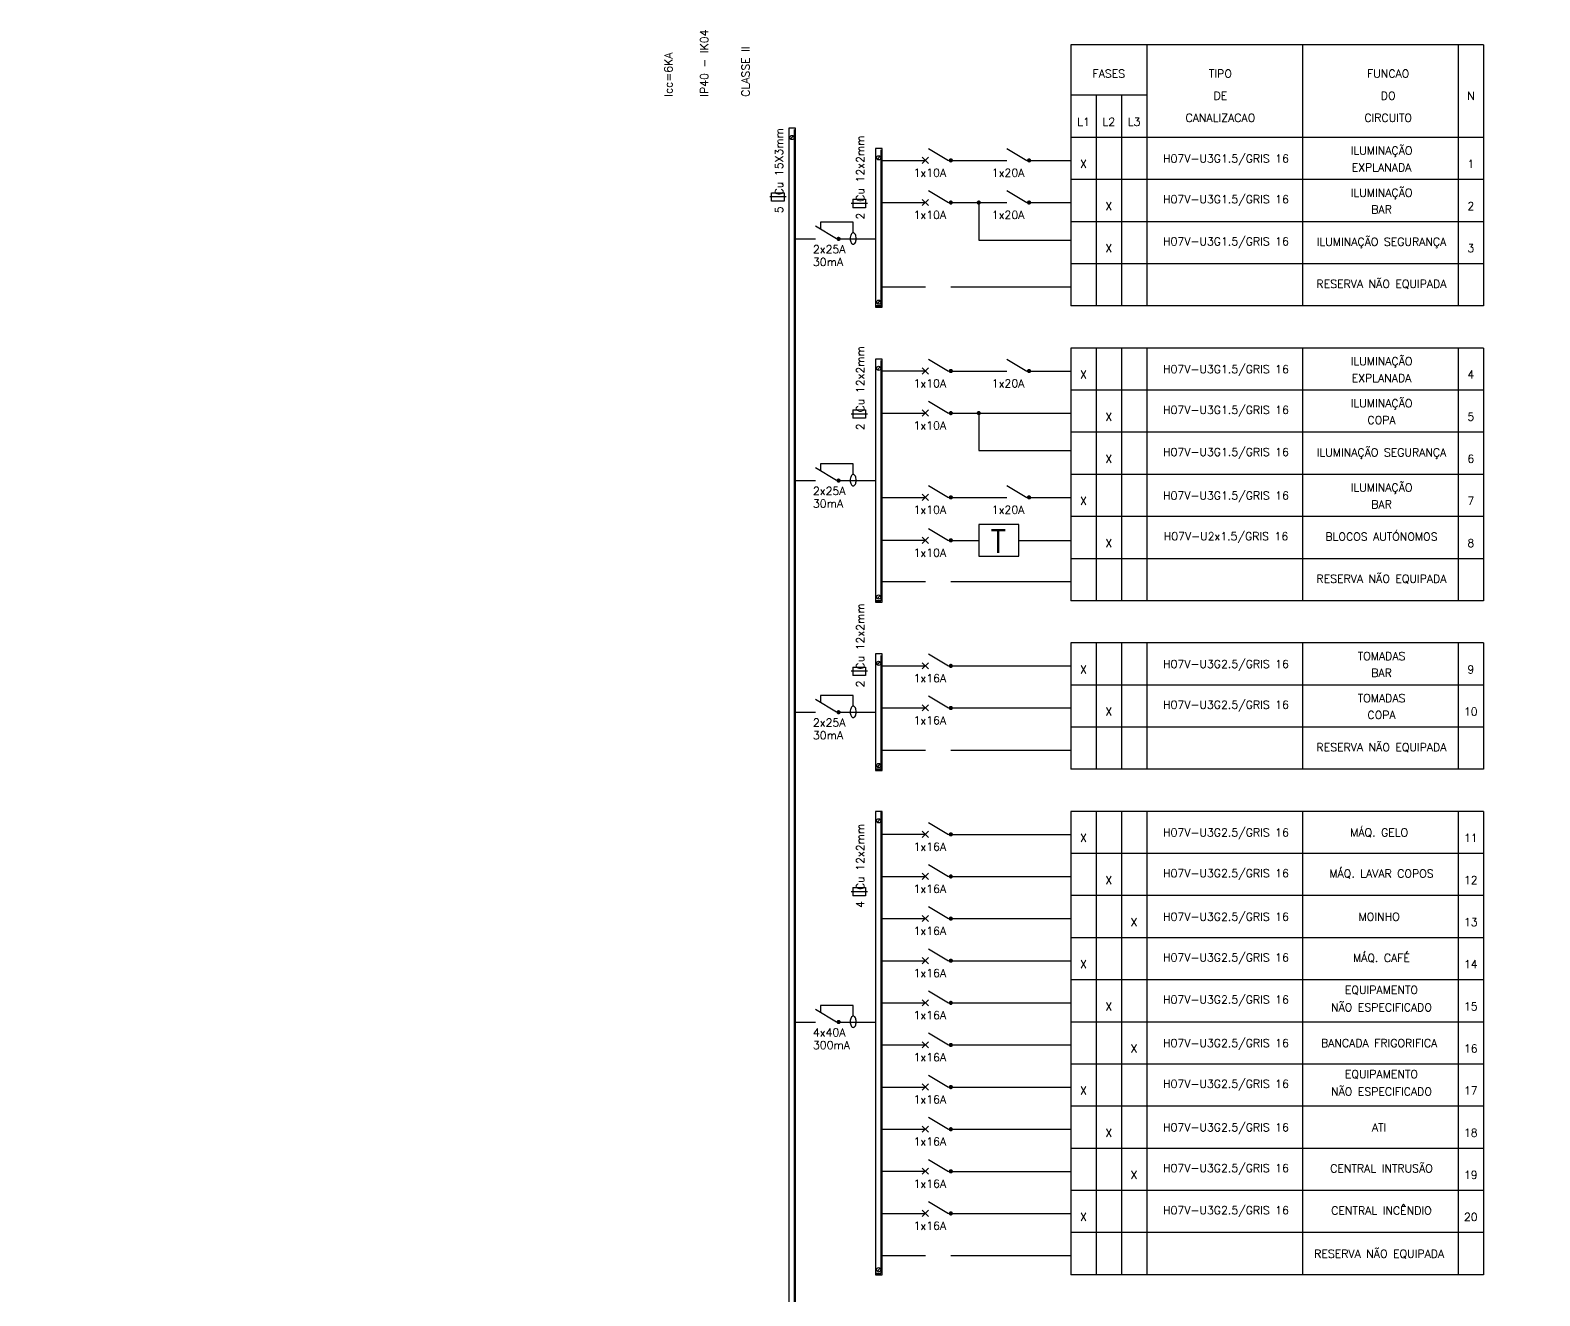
# Model space of a CAD drawing. Header units: millimetres. Extents: x 145 to 60311, y -8355 to 8851.
# Drawn here: x 436.96 to 472.8, y 380.17 to 410.22 of the extents above; entities that cross this region are included whole.
import ezdxf
from ezdxf.enums import TextEntityAlignment as Align

# ---------------------------------------------------------------- set-up
doc = ezdxf.new("R2010")
doc.units = ezdxf.units.MM
doc.layers.add('quadros', color=1, linetype='Continuous')
doc.styles.add('ROMANS', font='romans', dxfattribs={"height": 1.2})

msp = doc.modelspace()

# ---------------------------------------------------------------- linework, layer by layer
at = {"layer": 'quadros'}
for p, q in [((471.468, 409.87), (461.668, 409.87)), ((463.468, 408.67), (461.668, 408.67)), ((455.129, 407.891), (454.968, 407.891)), ((454.968, 407.891), (454.968, 355.67)), ((455.004, 407.626), (455.08, 407.707)), ((455.097, 407.856), (455.097, 355.67)), ((455.129, 355.67), (455.129, 407.891)), ((471.468, 407.67), (461.668, 407.67)), ((457.188, 407.409), (457.027, 407.409)), ((457.027, 407.409), (457.027, 403.64)), ((457.157, 407.374), (457.157, 403.64)), ((457.188, 403.64), (457.188, 407.409)), ((458.763, 407.117), (458.288, 407.402)), ((460.621, 407.117), (460.146, 407.402)), ((457.064, 407.144), (457.14, 407.225)), ((457.188, 407.126), (458.213, 407.126)), ((458.14, 407.2), (458.286, 407.054)), ((458.14, 407.054), (458.286, 407.2)), ((458.817, 407.125), (460.146, 407.125)), ((460.675, 407.125), (461.668, 407.125)), ((471.468, 406.67), (461.668, 406.67)), ((454.521, 406.265), (454.905, 406.265)), ((454.559, 406.354), (454.859, 406.354)), ((454.559, 406.154), (454.559, 406.354)), ((454.859, 406.354), (454.859, 406.154)), ((456.49, 406.202), (456.79, 406.202)), ((456.49, 406.202), (456.49, 406.002)), ((456.79, 406.202), (456.79, 406.002)), ((458.14, 406.2), (458.286, 406.054)), ((458.14, 406.054), (458.286, 406.2)), ((458.763, 406.117), (458.288, 406.402)), ((460.621, 406.117), (460.146, 406.402)), ((454.859, 406.154), (454.559, 406.154)), ((456.452, 406.112), (456.836, 406.112)), ((456.79, 406.002), (456.49, 406.002)), ((457.188, 406.126), (458.213, 406.126)), ((458.817, 406.125), (460.146, 406.125)), ((459.481, 406.125), (459.481, 405.235)), ((460.675, 406.125), (461.668, 406.125)), ((456.102, 405.262), (455.602, 405.562)), ((455.723, 405.657), (455.723, 405.489)), ((456.499, 405.657), (455.723, 405.657)), ((456.499, 405.404), (456.499, 405.657)), ((471.468, 405.67), (461.668, 405.67)), ((471.468, 405.67), (461.668, 405.67)), ((471.468, 405.67), (461.668, 405.67)), ((471.468, 405.67), (461.668, 405.67)), ((471.468, 405.67), (461.668, 405.67)), ((471.468, 405.67), (461.668, 405.67)), ((471.468, 405.67), (461.668, 405.67)), ((471.468, 405.67), (461.668, 405.67)), ((471.468, 405.67), (461.668, 405.67)), ((471.468, 405.67), (461.668, 405.67)), ((471.468, 405.67), (461.668, 405.67)), ((455.129, 405.262), (455.602, 405.262)), ((455.129, 405.262), (455.552, 405.262)), ((456.187, 405.262), (457.027, 405.262)), ((459.481, 405.235), (461.668, 405.235)), ((471.468, 404.67), (461.668, 404.67)), ((457.188, 404.126), (458.213, 404.126)), ((458.817, 404.125), (460.675, 404.125)), ((460.675, 404.125), (461.668, 404.125)), ((457.157, 403.673), (457.032, 403.673)), ((457.064, 403.716), (457.14, 403.798)), ((471.468, 403.67), (461.668, 403.67)), ((471.468, 403.67), (461.668, 403.67)), ((471.468, 403.67), (461.668, 403.67)), ((471.468, 403.67), (461.668, 403.67)), ((471.468, 403.67), (461.668, 403.67)), ((471.468, 403.67), (461.668, 403.67)), ((471.468, 403.67), (461.668, 403.67)), ((471.468, 403.67), (461.668, 403.67)), ((471.468, 403.67), (461.668, 403.67)), ((471.468, 403.67), (461.668, 403.67)), ((471.468, 403.67), (461.668, 403.67)), ((457.027, 403.64), (457.188, 403.64)), ((457.157, 403.64), (457.032, 403.64)), ((471.468, 402.67), (461.668, 402.67)), ((457.188, 402.409), (457.027, 402.409)), ((457.027, 402.409), (457.027, 396.64)), ((457.064, 402.144), (457.14, 402.225)), ((457.157, 402.374), (457.157, 396.673)), ((457.188, 396.64), (457.188, 402.409)), ((458.763, 402.117), (458.288, 402.402)), ((460.621, 402.117), (460.146, 402.402)), ((457.188, 402.126), (458.213, 402.126)), ((458.14, 402.2), (458.286, 402.054)), ((458.14, 402.054), (458.286, 402.2)), ((458.817, 402.125), (460.146, 402.125)), ((460.675, 402.125), (461.668, 402.125)), ((471.468, 401.67), (461.668, 401.67)), ((456.49, 401.202), (456.79, 401.202)), ((456.49, 401.202), (456.49, 401.002)), ((456.79, 401.202), (456.79, 401.002)), ((458.14, 401.2), (458.286, 401.054)), ((458.14, 401.054), (458.286, 401.2)), ((458.763, 401.117), (458.288, 401.402)), ((456.452, 401.112), (456.836, 401.112)), ((456.79, 401.002), (456.49, 401.002)), ((457.188, 401.126), (458.213, 401.126)), ((458.817, 401.125), (460.675, 401.125)), ((459.481, 401.125), (459.481, 400.235)), ((460.675, 401.125), (461.668, 401.125)), ((471.468, 400.67), (461.668, 400.67)), ((471.468, 400.67), (461.668, 400.67)), ((471.468, 400.67), (461.668, 400.67)), ((471.468, 400.67), (461.668, 400.67)), ((471.468, 400.67), (461.668, 400.67)), ((471.468, 400.67), (461.668, 400.67)), ((471.468, 400.67), (461.668, 400.67)), ((471.468, 400.67), (461.668, 400.67)), ((471.468, 400.67), (461.668, 400.67)), ((471.468, 400.67), (461.668, 400.67)), ((471.468, 400.67), (461.668, 400.67)), ((459.481, 400.235), (461.668, 400.235)), ((456.102, 399.524), (455.602, 399.824)), ((455.723, 399.92), (455.723, 399.752)), ((456.499, 399.92), (455.723, 399.92)), ((456.499, 399.667), (456.499, 399.92)), ((455.129, 399.524), (455.602, 399.524)), ((455.129, 399.524), (455.552, 399.524)), ((456.187, 399.524), (457.027, 399.524)), ((458.763, 399.117), (458.288, 399.402)), ((460.621, 399.117), (460.146, 399.402)), ((471.468, 399.67), (461.668, 399.67)), ((457.188, 399.126), (458.213, 399.126)), ((458.14, 399.2), (458.286, 399.054)), ((458.14, 399.054), (458.286, 399.2)), ((458.817, 399.125), (460.146, 399.125)), ((460.675, 399.125), (461.668, 399.125)), ((471.468, 398.67), (461.668, 398.67)), ((471.468, 398.67), (461.668, 398.67)), ((471.468, 398.67), (461.668, 398.67)), ((458.763, 398.097), (458.288, 398.382)), ((457.188, 398.106), (458.213, 398.106)), ((458.14, 398.179), (458.286, 398.034)), ((458.14, 398.034), (458.286, 398.179)), ((458.817, 398.105), (459.481, 398.105)), ((471.468, 397.67), (461.668, 397.67)), ((457.188, 397.126), (458.213, 397.126)), ((458.817, 397.125), (460.675, 397.125)), ((460.675, 397.125), (461.668, 397.125)), ((457.027, 396.64), (457.188, 396.64)), ((457.157, 396.673), (457.032, 396.673)), ((457.157, 396.64), (457.032, 396.64)), ((457.064, 396.716), (457.14, 396.798)), ((471.468, 396.67), (461.668, 396.67)), ((471.468, 396.67), (461.668, 396.67)), ((471.468, 396.67), (461.668, 396.67)), ((471.468, 396.67), (461.668, 396.67)), ((471.468, 396.67), (461.668, 396.67)), ((471.468, 396.67), (461.668, 396.67)), ((471.468, 396.67), (461.668, 396.67)), ((471.468, 396.67), (461.668, 396.67)), ((471.468, 396.67), (461.668, 396.67)), ((471.468, 396.67), (461.668, 396.67)), ((471.468, 396.67), (461.668, 396.67)), ((457.188, 395.409), (457.027, 395.409)), ((457.027, 395.409), (457.027, 392.64)), ((457.188, 392.64), (457.188, 395.409)), ((458.763, 395.117), (458.288, 395.402)), ((471.468, 395.67), (461.668, 395.67)), ((456.49, 395.096), (456.79, 395.096)), ((456.49, 395.096), (456.49, 394.896)), ((456.79, 395.096), (456.79, 394.896)), ((457.064, 395.144), (457.14, 395.225)), ((457.157, 395.374), (457.157, 392.64)), ((457.188, 395.126), (458.213, 395.126)), ((458.14, 395.2), (458.286, 395.054)), ((458.14, 395.054), (458.286, 395.2)), ((458.817, 395.125), (460.146, 395.125)), ((460.675, 395.125), (461.668, 395.125)), ((456.452, 395.007), (456.836, 395.007)), ((456.79, 394.896), (456.49, 394.896)), ((455.723, 394.42), (455.723, 394.252)), ((456.499, 394.42), (455.723, 394.42)), ((456.499, 394.167), (456.499, 394.42)), ((458.763, 394.117), (458.288, 394.402)), ((471.468, 394.67), (461.668, 394.67)), ((455.129, 394.024), (455.602, 394.024)), ((455.129, 394.024), (455.552, 394.024)), ((456.102, 394.024), (455.602, 394.324)), ((456.187, 394.024), (457.027, 394.024)), ((457.188, 394.126), (458.213, 394.126)), ((458.14, 394.2), (458.286, 394.054)), ((458.14, 394.054), (458.286, 394.2)), ((458.817, 394.125), (460.146, 394.125)), ((460.675, 394.125), (461.668, 394.125)), ((471.468, 393.67), (461.668, 393.67)), ((471.468, 393.67), (461.668, 393.67)), ((471.468, 393.67), (461.668, 393.67)), ((471.468, 393.67), (461.668, 393.67)), ((471.468, 393.67), (461.668, 393.67)), ((471.468, 393.67), (461.668, 393.67)), ((471.468, 393.67), (461.668, 393.67)), ((471.468, 393.67), (461.668, 393.67)), ((471.468, 393.67), (461.668, 393.67)), ((471.468, 393.67), (461.668, 393.67)), ((471.468, 393.67), (461.668, 393.67)), ((457.188, 393.126), (458.213, 393.126)), ((458.817, 393.125), (460.675, 393.125)), ((460.675, 393.125), (461.668, 393.125)), ((457.027, 392.64), (457.188, 392.64)), ((457.157, 392.673), (457.032, 392.673)), ((457.157, 392.64), (457.032, 392.64)), ((457.064, 392.716), (457.14, 392.798)), ((471.468, 392.67), (461.668, 392.67)), ((471.468, 392.67), (461.668, 392.67)), ((471.468, 392.67), (461.668, 392.67)), ((471.468, 392.67), (461.668, 392.67)), ((471.468, 392.67), (461.668, 392.67)), ((471.468, 392.67), (461.668, 392.67)), ((471.468, 392.67), (461.668, 392.67)), ((471.468, 392.67), (461.668, 392.67)), ((471.468, 392.67), (461.668, 392.67)), ((471.468, 392.67), (461.668, 392.67)), ((471.468, 392.67), (461.668, 392.67)), ((457.188, 391.67), (457.027, 391.67)), ((457.027, 391.67), (457.027, 380.67)), ((457.064, 391.405), (457.14, 391.486)), ((457.157, 391.67), (457.157, 380.703)), ((457.188, 380.67), (457.188, 391.67)), ((471.468, 391.67), (461.668, 391.67)), ((471.468, 391.67), (461.668, 391.67)), ((471.468, 391.67), (461.668, 391.67)), ((471.468, 391.67), (461.668, 391.67)), ((471.468, 391.67), (461.668, 391.67)), ((471.468, 391.67), (461.668, 391.67)), ((471.468, 391.67), (461.668, 391.67)), ((471.468, 391.67), (461.668, 391.67)), ((471.468, 391.67), (461.668, 391.67)), ((471.468, 391.67), (461.668, 391.67)), ((471.468, 391.67), (461.668, 391.67)), ((471.468, 391.67), (461.668, 391.67)), ((471.468, 391.67), (461.668, 391.67)), ((471.468, 391.67), (461.668, 391.67)), ((471.468, 391.67), (461.668, 391.67)), ((457.188, 391.126), (458.213, 391.126)), ((458.14, 391.2), (458.286, 391.054)), ((458.14, 391.054), (458.286, 391.2)), ((458.763, 391.117), (458.288, 391.402)), ((458.817, 391.125), (461.668, 391.125)), ((458.763, 390.117), (458.288, 390.402)), ((471.468, 390.67), (461.668, 390.67)), ((471.468, 390.67), (461.668, 390.67)), ((471.468, 390.67), (461.668, 390.67)), ((471.468, 390.67), (461.668, 390.67)), ((471.468, 390.67), (461.668, 390.67)), ((471.468, 390.67), (461.668, 390.67)), ((471.468, 390.67), (461.668, 390.67)), ((471.468, 390.67), (461.668, 390.67)), ((471.468, 390.67), (461.668, 390.67)), ((471.468, 390.67), (461.668, 390.67)), ((471.468, 390.67), (461.668, 390.67)), ((457.188, 390.126), (458.213, 390.126)), ((458.14, 390.2), (458.286, 390.054)), ((458.14, 390.054), (458.286, 390.2)), ((458.817, 390.125), (461.668, 390.125)), ((456.452, 389.772), (456.836, 389.772)), ((456.49, 389.862), (456.79, 389.862)), ((456.49, 389.862), (456.49, 389.662)), ((456.79, 389.862), (456.79, 389.662)), ((471.468, 389.67), (461.668, 389.67)), ((471.468, 389.67), (461.668, 389.67)), ((471.468, 389.67), (461.668, 389.67)), ((471.468, 389.67), (461.668, 389.67)), ((471.468, 389.67), (461.668, 389.67)), ((471.468, 389.67), (461.668, 389.67)), ((471.468, 389.67), (461.668, 389.67)), ((471.468, 389.67), (461.668, 389.67)), ((471.468, 389.67), (461.668, 389.67)), ((471.468, 389.67), (461.668, 389.67)), ((471.468, 389.67), (461.668, 389.67)), ((456.79, 389.662), (456.49, 389.662)), ((458.763, 389.117), (458.288, 389.402)), ((457.188, 389.126), (458.213, 389.126)), ((458.14, 389.2), (458.286, 389.054)), ((458.14, 389.054), (458.286, 389.2)), ((458.817, 389.125), (461.668, 389.125)), ((471.468, 388.67), (461.668, 388.67)), ((458.763, 388.117), (458.288, 388.402)), ((457.188, 388.126), (458.213, 388.126)), ((458.14, 388.2), (458.286, 388.054)), ((458.14, 388.054), (458.286, 388.2)), ((458.817, 388.125), (461.668, 388.125)), ((471.468, 387.67), (461.668, 387.67)), ((458.14, 387.2), (458.286, 387.054)), ((458.14, 387.054), (458.286, 387.2)), ((458.763, 387.117), (458.288, 387.402)), ((456.102, 386.67), (455.602, 386.97)), ((455.723, 387.065), (455.723, 386.897)), ((456.499, 387.065), (455.723, 387.065)), ((456.499, 386.813), (456.499, 387.065)), ((457.188, 387.126), (458.213, 387.126)), ((458.817, 387.125), (461.668, 387.125)), ((455.129, 386.67), (455.602, 386.67)), ((455.129, 386.67), (455.552, 386.67)), ((456.187, 386.67), (457.027, 386.67)), ((471.468, 386.67), (461.668, 386.67)), ((471.468, 386.67), (461.668, 386.67)), ((471.468, 386.67), (461.668, 386.67)), ((471.468, 386.67), (461.668, 386.67)), ((471.468, 386.67), (461.668, 386.67)), ((471.468, 386.67), (461.668, 386.67)), ((471.468, 386.67), (461.668, 386.67)), ((471.468, 386.67), (461.668, 386.67)), ((471.468, 386.67), (461.668, 386.67)), ((471.468, 386.67), (461.668, 386.67)), ((471.468, 386.67), (461.668, 386.67)), ((471.468, 386.67), (461.668, 386.67)), ((471.468, 386.67), (461.668, 386.67)), ((471.468, 386.67), (461.668, 386.67)), ((471.468, 386.67), (461.668, 386.67)), ((471.468, 386.67), (461.668, 386.67)), ((457.188, 386.126), (458.213, 386.126)), ((458.14, 386.2), (458.286, 386.054)), ((458.14, 386.054), (458.286, 386.2)), ((458.763, 386.117), (458.288, 386.402)), ((458.817, 386.125), (461.668, 386.125)), ((458.763, 385.117), (458.288, 385.402)), ((471.468, 385.67), (461.668, 385.67)), ((471.468, 385.67), (461.668, 385.67)), ((471.468, 385.67), (461.668, 385.67)), ((471.468, 385.67), (461.668, 385.67)), ((471.468, 385.67), (461.668, 385.67)), ((471.468, 385.67), (461.668, 385.67)), ((471.468, 385.67), (461.668, 385.67)), ((471.468, 385.67), (461.668, 385.67)), ((471.468, 385.67), (461.668, 385.67)), ((471.468, 385.67), (461.668, 385.67)), ((471.468, 385.67), (461.668, 385.67)), ((457.188, 385.126), (458.213, 385.126)), ((458.14, 385.2), (458.286, 385.054)), ((458.14, 385.054), (458.286, 385.2)), ((458.817, 385.125), (461.668, 385.125)), ((471.468, 384.67), (461.668, 384.67)), ((471.468, 384.67), (461.668, 384.67)), ((471.468, 384.67), (461.668, 384.67)), ((471.468, 384.67), (461.668, 384.67)), ((471.468, 384.67), (461.668, 384.67)), ((471.468, 384.67), (461.668, 384.67)), ((471.468, 384.67), (461.668, 384.67)), ((471.468, 384.67), (461.668, 384.67)), ((471.468, 384.67), (461.668, 384.67)), ((471.468, 384.67), (461.668, 384.67)), ((471.468, 384.67), (461.668, 384.67)), ((458.763, 384.117), (458.288, 384.402)), ((457.188, 384.126), (458.213, 384.126)), ((458.14, 384.2), (458.286, 384.054)), ((458.14, 384.054), (458.286, 384.2)), ((458.817, 384.125), (461.668, 384.125)), ((471.468, 383.67), (461.668, 383.67)), ((458.763, 383.117), (458.288, 383.402)), ((457.188, 383.126), (458.213, 383.126)), ((458.14, 383.2), (458.286, 383.054)), ((458.14, 383.054), (458.286, 383.2)), ((458.817, 383.125), (461.668, 383.125)), ((471.468, 382.67), (461.668, 382.67)), ((458.14, 382.2), (458.286, 382.054)), ((458.14, 382.054), (458.286, 382.2)), ((458.763, 382.117), (458.288, 382.402)), ((457.188, 382.126), (458.213, 382.126)), ((458.817, 382.125), (461.668, 382.125)), ((471.468, 381.67), (461.668, 381.67)), ((457.188, 381.126), (458.213, 381.126)), ((458.817, 381.125), (461.668, 381.125)), ((457.064, 380.747), (457.14, 380.828)), ((457.027, 380.67), (457.188, 380.67)), ((457.157, 380.703), (457.032, 380.703)), ((457.157, 380.67), (457.032, 380.67)), ((471.468, 380.67), (461.668, 380.67)), ((471.468, 380.67), (461.668, 380.67)), ((471.468, 380.67), (461.668, 380.67)), ((471.468, 380.67), (461.668, 380.67)), ((471.468, 380.67), (461.668, 380.67)), ((471.468, 380.67), (461.668, 380.67)), ((471.468, 380.67), (461.668, 380.67)), ((471.468, 380.67), (461.668, 380.67)), ((471.468, 380.67), (461.668, 380.67)), ((471.468, 380.67), (461.668, 380.67)), ((471.468, 380.67), (461.668, 380.67))]:
    msp.add_line(p, q, dxfattribs=at)
at = {"layer": 'quadros', "ltscale": 0.1}
for p, q in [((461.668, 409.87), (461.668, 408.67)), ((463.468, 409.87), (463.468, 407.67)), ((467.168, 409.87), (467.168, 407.67)), ((470.868, 409.87), (470.868, 407.67)), ((471.468, 409.87), (471.468, 407.67)), ((461.668, 408.67), (461.668, 407.67)), ((462.268, 408.67), (462.268, 407.67)), ((462.868, 408.67), (462.868, 407.67)), ((461.668, 407.67), (461.668, 406.67)), ((462.268, 407.67), (462.268, 406.67)), ((462.868, 407.67), (462.868, 406.67)), ((463.468, 407.67), (463.468, 406.67)), ((467.168, 407.67), (467.168, 406.67)), ((470.868, 407.67), (470.868, 406.67)), ((471.468, 407.67), (471.468, 406.67)), ((461.668, 406.67), (461.668, 405.67)), ((462.268, 406.67), (462.268, 405.67)), ((462.868, 406.67), (462.868, 405.67)), ((463.468, 406.67), (463.468, 405.67)), ((467.168, 406.67), (467.168, 405.67)), ((470.868, 406.67), (470.868, 405.67)), ((471.468, 406.67), (471.468, 405.67)), ((461.668, 405.67), (461.668, 404.67)), ((462.268, 405.67), (462.268, 404.67)), ((462.868, 405.67), (462.868, 404.67)), ((463.468, 405.67), (463.468, 404.67)), ((467.168, 405.67), (467.168, 404.67)), ((470.868, 405.67), (470.868, 404.67)), ((471.468, 405.67), (471.468, 404.67)), ((461.668, 404.67), (461.668, 403.67)), ((462.268, 404.67), (462.268, 403.67)), ((462.868, 404.67), (462.868, 403.67)), ((463.468, 404.67), (463.468, 403.67)), ((467.168, 404.67), (467.168, 403.67)), ((470.868, 404.67), (470.868, 403.67)), ((471.468, 404.67), (471.468, 403.67)), ((461.668, 402.67), (461.668, 401.67)), ((462.268, 402.67), (462.268, 401.67)), ((462.868, 402.67), (462.868, 401.67)), ((463.468, 402.67), (463.468, 401.67)), ((467.168, 402.67), (467.168, 401.67)), ((470.868, 402.67), (470.868, 401.67)), ((471.468, 402.67), (471.468, 401.67)), ((461.668, 401.67), (461.668, 400.67)), ((462.268, 401.67), (462.268, 400.67)), ((462.868, 401.67), (462.868, 400.67)), ((463.468, 401.67), (463.468, 400.67)), ((467.168, 401.67), (467.168, 400.67)), ((470.868, 401.67), (470.868, 400.67)), ((471.468, 401.67), (471.468, 400.67)), ((461.668, 400.67), (461.668, 399.67)), ((462.268, 400.67), (462.268, 399.67)), ((462.868, 400.67), (462.868, 399.67)), ((463.468, 400.67), (463.468, 399.67)), ((467.168, 400.67), (467.168, 399.67)), ((470.868, 400.67), (470.868, 399.67)), ((471.468, 400.67), (471.468, 399.67)), ((461.668, 399.67), (461.668, 398.67)), ((462.268, 399.67), (462.268, 398.67)), ((462.868, 399.67), (462.868, 398.67)), ((463.468, 399.67), (463.468, 398.67)), ((467.168, 399.67), (467.168, 398.67)), ((470.868, 399.67), (470.868, 398.67)), ((471.468, 399.67), (471.468, 398.67)), ((461.668, 398.67), (461.668, 397.67)), ((462.268, 398.67), (462.268, 397.67)), ((462.868, 398.67), (462.868, 397.67)), ((463.468, 398.67), (463.468, 397.67)), ((467.168, 398.67), (467.168, 397.67)), ((470.868, 398.67), (470.868, 397.67)), ((471.468, 398.67), (471.468, 397.67)), ((460.429, 398.105), (461.668, 398.105)), ((461.668, 397.67), (461.668, 396.67)), ((462.268, 397.67), (462.268, 396.67)), ((462.868, 397.67), (462.868, 396.67)), ((463.468, 397.67), (463.468, 396.67)), ((467.168, 397.67), (467.168, 396.67)), ((470.868, 397.67), (470.868, 396.67)), ((471.468, 397.67), (471.468, 396.67)), ((461.668, 395.67), (461.668, 394.67)), ((462.268, 395.67), (462.268, 394.67)), ((462.868, 395.67), (462.868, 394.67)), ((463.468, 395.67), (463.468, 394.67)), ((467.168, 395.67), (467.168, 394.67)), ((470.868, 395.67), (470.868, 394.67)), ((471.468, 395.67), (471.468, 394.67)), ((460.146, 395.125), (460.675, 395.125)), ((461.668, 394.67), (461.668, 393.67)), ((462.268, 394.67), (462.268, 393.67)), ((462.868, 394.67), (462.868, 393.67)), ((463.468, 394.67), (463.468, 393.67)), ((467.168, 394.67), (467.168, 393.67)), ((470.868, 394.67), (470.868, 393.67)), ((471.468, 394.67), (471.468, 393.67)), ((460.146, 394.125), (460.675, 394.125)), ((461.668, 393.67), (461.668, 392.67)), ((462.268, 393.67), (462.268, 392.67)), ((462.868, 393.67), (462.868, 392.67)), ((463.468, 393.67), (463.468, 392.67)), ((467.168, 393.67), (467.168, 392.67)), ((470.868, 393.67), (470.868, 392.67)), ((471.468, 393.67), (471.468, 392.67)), ((461.668, 391.67), (461.668, 390.67)), ((462.268, 391.67), (462.268, 390.67)), ((462.868, 391.67), (462.868, 390.67)), ((463.468, 391.67), (463.468, 390.67)), ((467.168, 391.67), (467.168, 390.67)), ((470.868, 391.67), (470.868, 390.67)), ((471.468, 391.67), (471.468, 390.67)), ((461.668, 390.67), (461.668, 389.67)), ((462.268, 390.67), (462.268, 389.67)), ((462.868, 390.67), (462.868, 389.67)), ((463.468, 390.67), (463.468, 389.67)), ((467.168, 390.67), (467.168, 389.67)), ((470.868, 390.67), (470.868, 389.67)), ((471.468, 390.67), (471.468, 389.67)), ((461.668, 389.67), (461.668, 388.67)), ((462.268, 389.67), (462.268, 388.67)), ((462.868, 389.67), (462.868, 388.67)), ((463.468, 389.67), (463.468, 388.67)), ((467.168, 389.67), (467.168, 388.67)), ((470.868, 389.67), (470.868, 388.67)), ((471.468, 389.67), (471.468, 388.67)), ((461.668, 388.67), (461.668, 387.67)), ((462.268, 388.67), (462.268, 387.67)), ((462.868, 388.67), (462.868, 387.67)), ((463.468, 388.67), (463.468, 387.67)), ((467.168, 388.67), (467.168, 387.67)), ((470.868, 388.67), (470.868, 387.67)), ((471.468, 388.67), (471.468, 387.67)), ((461.668, 387.67), (461.668, 386.67)), ((462.268, 387.67), (462.268, 386.67)), ((462.868, 387.67), (462.868, 386.67)), ((463.468, 387.67), (463.468, 386.67)), ((467.168, 387.67), (467.168, 386.67)), ((470.868, 387.67), (470.868, 386.67)), ((471.468, 387.67), (471.468, 386.67)), ((461.668, 386.67), (461.668, 385.67)), ((462.268, 386.67), (462.268, 385.67)), ((462.868, 386.67), (462.868, 385.67)), ((463.468, 386.67), (463.468, 385.67)), ((467.168, 386.67), (467.168, 385.67)), ((470.868, 386.67), (470.868, 385.67)), ((471.468, 386.67), (471.468, 385.67)), ((461.668, 385.67), (461.668, 384.67)), ((462.268, 385.67), (462.268, 384.67)), ((462.868, 385.67), (462.868, 384.67)), ((463.468, 385.67), (463.468, 384.67)), ((467.168, 385.67), (467.168, 384.67)), ((470.868, 385.67), (470.868, 384.67)), ((471.468, 385.67), (471.468, 384.67)), ((461.668, 384.67), (461.668, 383.67)), ((462.268, 384.67), (462.268, 383.67)), ((462.868, 384.67), (462.868, 383.67)), ((463.468, 384.67), (463.468, 383.67)), ((467.168, 384.67), (467.168, 383.67)), ((470.868, 384.67), (470.868, 383.67)), ((471.468, 384.67), (471.468, 383.67)), ((461.668, 383.67), (461.668, 382.67)), ((462.268, 383.67), (462.268, 382.67)), ((462.868, 383.67), (462.868, 382.67)), ((463.468, 383.67), (463.468, 382.67)), ((467.168, 383.67), (467.168, 382.67)), ((470.868, 383.67), (470.868, 382.67)), ((471.468, 383.67), (471.468, 382.67)), ((461.668, 382.67), (461.668, 381.67)), ((462.268, 382.67), (462.268, 381.67)), ((462.868, 382.67), (462.868, 381.67)), ((463.468, 382.67), (463.468, 381.67)), ((467.168, 382.67), (467.168, 381.67)), ((470.868, 382.67), (470.868, 381.67)), ((471.468, 382.67), (471.468, 381.67)), ((461.668, 381.67), (461.668, 380.67)), ((462.268, 381.67), (462.268, 380.67)), ((462.868, 381.67), (462.868, 380.67)), ((463.468, 381.67), (463.468, 380.67)), ((467.168, 381.67), (467.168, 380.67)), ((470.868, 381.67), (470.868, 380.67)), ((471.468, 381.67), (471.468, 380.67))]:
    msp.add_line(p, q, dxfattribs=at)
at = {"layer": 'quadros', "const_width": 0.05}
for points in [[(458.817, 407.1, 1), (458.817, 407.15, 1)], [(460.675, 407.1, 1), (460.675, 407.15, 1)], [(458.817, 406.1, 1), (458.817, 406.15, 1)], [(459.481, 406.1, 1), (459.481, 406.15, 1)], [(460.675, 406.1, 1), (460.675, 406.15, 1)], [(456.152, 405.237, 1), (456.152, 405.287, 1)], [(458.817, 402.1, 1), (458.817, 402.15, 1)], [(460.675, 402.1, 1), (460.675, 402.15, 1)], [(458.817, 401.1, 1), (458.817, 401.15, 1)], [(459.481, 401.1, 1), (459.481, 401.15, 1)], [(456.152, 399.499, 1), (456.152, 399.549, 1)], [(458.817, 399.1, 1), (458.817, 399.15, 1)], [(460.675, 399.1, 1), (460.675, 399.15, 1)], [(458.817, 398.08, 1), (458.817, 398.13, 1)], [(458.817, 395.1, 1), (458.817, 395.15, 1)], [(456.152, 393.999, 1), (456.152, 394.049, 1)], [(458.817, 394.1, 1), (458.817, 394.15, 1)], [(458.817, 391.1, 1), (458.817, 391.15, 1)], [(458.817, 390.1, 1), (458.817, 390.15, 1)], [(458.817, 389.1, 1), (458.817, 389.15, 1)], [(458.817, 388.1, 1), (458.817, 388.15, 1)], [(458.817, 387.1, 1), (458.817, 387.15, 1)], [(456.152, 386.645, 1), (456.152, 386.695, 1)], [(458.817, 386.1, 1), (458.817, 386.15, 1)], [(458.817, 385.1, 1), (458.817, 385.15, 1)], [(458.817, 384.1, 1), (458.817, 384.15, 1)], [(458.817, 383.1, 1), (458.817, 383.15, 1)], [(458.817, 382.1, 1), (458.817, 382.15, 1)]]:
    msp.add_lwpolyline(points, format="xyb", close=True, dxfattribs=at)
at = {"layer": 'quadros'}
for points in [[(456.571, 405.269, 0.054222), (456.565, 405.323, 0.068058), (456.55, 405.364, 0.105451), (456.523, 405.396, 0.167042), (456.499, 405.404, 0.167042), (456.474, 405.396, 0.105451), (456.448, 405.364, 0.068058), (456.433, 405.323, 0.054222), (456.427, 405.269, 0.054222), (456.433, 405.214, 0.068058), (456.448, 405.173, 0.105451), (456.474, 405.142, 0.167042), (456.499, 405.133, 0.167042), (456.523, 405.142, 0.105451), (456.55, 405.173, 0.068058), (456.565, 405.214, 0.054222)], [(456.571, 399.531, 0.054222), (456.565, 399.586, 0.068058), (456.55, 399.627, 0.105451), (456.523, 399.658, 0.167042), (456.499, 399.667, 0.167042), (456.474, 399.658, 0.105451), (456.448, 399.627, 0.068058), (456.433, 399.586, 0.054222), (456.427, 399.531, 0.054222), (456.433, 399.477, 0.068058), (456.448, 399.436, 0.105451), (456.474, 399.405, 0.167042), (456.499, 399.396, 0.167042), (456.523, 399.405, 0.105451), (456.55, 399.436, 0.068058), (456.565, 399.477, 0.054222)], [(456.571, 394.031, 0.054222), (456.565, 394.086, 0.068058), (456.55, 394.127, 0.105451), (456.523, 394.158, 0.167042), (456.499, 394.167, 0.167042), (456.474, 394.158, 0.105451), (456.448, 394.127, 0.068058), (456.433, 394.086, 0.054222), (456.427, 394.031, 0.054222), (456.433, 393.977, 0.068058), (456.448, 393.936, 0.105451), (456.474, 393.905, 0.167042), (456.499, 393.896, 0.167042), (456.523, 393.905, 0.105451), (456.55, 393.936, 0.068058), (456.565, 393.977, 0.054222)], [(456.571, 386.677, 0.054222), (456.565, 386.732, 0.068058), (456.55, 386.773, 0.105451), (456.523, 386.804, 0.167042), (456.499, 386.813, 0.167042), (456.474, 386.804, 0.105451), (456.448, 386.773, 0.068058), (456.433, 386.732, 0.054222), (456.427, 386.677, 0.054222), (456.433, 386.623, 0.068058), (456.448, 386.581, 0.105451), (456.474, 386.55, 0.167042), (456.499, 386.542, 0.167042), (456.523, 386.55, 0.105451), (456.55, 386.581, 0.068058), (456.565, 386.623, 0.054222)]]:
    msp.add_lwpolyline(points, format="xyb", close=True, dxfattribs=at)
at = {"layer": 'quadros', "ltscale": 0.1}
msp.add_lwpolyline([(459.481, 398.482), (459.481, 397.731), (460.429, 397.731), (460.429, 398.482)], close=True, dxfattribs=at)
at = {"layer": 'quadros'}
for centre in [(455.043, 407.668), (457.102, 407.187), (457.102, 403.759), (457.102, 402.187), (457.102, 396.759), (457.102, 395.187), (457.102, 392.759), (457.102, 391.447), (457.102, 380.789)]:
    msp.add_circle(centre, 0.0495, dxfattribs=at)

# ---------------------------------------------------------------- texts
at = {"layer": 'quadros', "style": 'ROMANS'}
for s, p in [('IP40 - IK04', (453.057, 408.636)), ('CLASSE II', (454.039, 408.636)), ('Icc=6KA', (452.207, 408.636)), ('5  Cu 15X3mm', (454.832, 405.872)), ('2  Cu 12x2mm', (456.763, 405.72)), ('2  Cu 12x2mm', (456.763, 400.72)), ('2  Cu 12x2mm', (456.763, 394.614)), ('4  Cu 12x2mm', (456.763, 389.38))]:
    msp.add_text(s, height=0.19, rotation=90, dxfattribs=at).set_placement(p)
for s, p in [('FASES', (462.568, 409.09)), ('TIPO', (465.218, 409.09)), ('FUNCAO', (469.202, 409.09)), ('DE', (465.218, 408.565)), ('DO', (469.202, 408.565)), ('N', (471.168, 408.565)), ('L1', (461.968, 407.946)), ('L2', (462.568, 407.946)), ('L3', (463.168, 407.946)), ('CANALIZACAO', (465.218, 408.041)), ('CIRCUITO', (469.202, 408.041)), ('H07V-U3G1.5/GRIS 16', (465.351, 407.074)), ('ILUMINAÇÃO', (469.045, 407.263)), ('X', (461.968, 406.946)), ('EXPLANADA', (469.045, 406.864)), ('1', (471.164, 406.946)), ('H07V-U3G1.5/GRIS 16', (465.351, 406.107)), ('ILUMINAÇÃO', (469.045, 406.263)), ('X', (462.568, 405.946)), ('BAR', (469.045, 405.864)), ('2', (471.164, 405.946)), ('X', (462.568, 404.946)), ('H07V-U3G1.5/GRIS 16', (465.351, 405.107)), ('ILUMINAÇÃO SEGURANÇA', (469.043, 405.098)), ('3', (471.164, 404.946)), ('RESERVA NÃO EQUIPADA', (469.043, 404.098)), ('H07V-U3G1.5/GRIS 16', (465.351, 402.074)), ('ILUMINAÇÃO', (469.045, 402.263)), ('X', (461.968, 401.946)), ('EXPLANADA', (469.045, 401.864)), ('4', (471.164, 401.946)), ('ILUMINAÇÃO', (469.045, 401.263)), ('H07V-U3G1.5/GRIS 16', (465.351, 401.107)), ('X', (462.568, 400.946)), ('COPA', (469.045, 400.864)), ('5', (471.164, 400.946)), ('X', (462.568, 399.946)), ('H07V-U3G1.5/GRIS 16', (465.351, 400.107)), ('ILUMINAÇÃO SEGURANÇA', (469.043, 400.098)), ('6', (471.164, 399.946)), ('ILUMINAÇÃO', (469.045, 399.263)), ('X', (461.968, 398.946)), ('H07V-U3G1.5/GRIS 16', (465.351, 399.074)), ('BAR', (469.045, 398.864)), ('7', (471.164, 398.946)), ('H07V-U2x1.5/GRIS 16', (465.351, 398.107)), ('BLOCOS AUTÓNOMOS', (469.043, 398.098)), ('X', (462.568, 397.946)), ('8', (471.164, 397.946)), ('RESERVA NÃO EQUIPADA', (469.043, 397.098)), ('TOMADAS', (469.045, 395.263)), ('X', (461.968, 394.946)), ('H07V-U3G2.5/GRIS 16', (465.351, 395.074)), ('BAR', (469.045, 394.864)), ('9', (471.164, 394.946)), ('H07V-U3G2.5/GRIS 16', (465.351, 394.107)), ('TOMADAS', (469.045, 394.263)), ('X', (462.568, 393.946)), ('COPA', (469.045, 393.864)), ('10', (471.164, 393.946)), ('RESERVA NÃO EQUIPADA', (469.043, 393.098)), ('X', (461.968, 390.946)), ('H07V-U3G2.5/GRIS 16', (465.351, 391.074)), ('MÁQ. GELO', (468.988, 391.074)), ('11', (471.164, 390.946)), ('X', (462.568, 389.946)), ('H07V-U3G2.5/GRIS 16', (465.351, 390.107)), ('MÁQ. LAVAR COPOS', (469.043, 390.098)), ('12', (471.164, 389.946)), ('X', (463.168, 388.946)), ('H07V-U3G2.5/GRIS 16', (465.351, 389.074)), ('MOINHO', (468.988, 389.074)), ('13', (471.164, 388.946)), ('H07V-U3G2.5/GRIS 16', (465.351, 388.107)), ('MÁQ. CAFÉ', (469.043, 388.098)), ('X', (461.968, 387.946)), ('14', (471.164, 387.946)), ('EQUIPAMENTO', (469.043, 387.337)), ('H07V-U3G2.5/GRIS 16', (465.351, 387.107)), ('NÃO ESPECIFICADO', (469.043, 386.923)), ('X', (462.568, 386.946)), ('15', (471.164, 386.946)), ('X', (463.168, 385.946)), ('H07V-U3G2.5/GRIS 16', (465.351, 386.074)), ('BANCADA FRIGORIFICA', (468.988, 386.074)), ('16', (471.164, 385.946)), ('EQUIPAMENTO', (469.043, 385.337)), ('X', (461.968, 384.946)), ('H07V-U3G2.5/GRIS 16', (465.351, 385.107)), ('NÃO ESPECIFICADO', (469.043, 384.923)), ('17', (471.164, 384.946)), ('H07V-U3G2.5/GRIS 16', (465.351, 384.074)), ('X', (462.568, 383.946)), ('ATI', (468.988, 384.074)), ('18', (471.164, 383.946)), ('H07V-U3G2.5/GRIS 16', (465.351, 383.107)), ('CENTRAL INTRUSÃO', (469.043, 383.098)), ('X', (463.168, 382.946)), ('19', (471.164, 382.946)), ('H07V-U3G2.5/GRIS 16', (465.351, 382.107)), ('CENTRAL INCÊNDIO', (469.043, 382.098)), ('X', (461.968, 381.946)), ('20', (471.164, 381.946)), ('RESERVA NÃO EQUIPADA', (468.988, 381.074))]:
    msp.add_text(s, height=0.19, dxfattribs=at).set_placement(p, align=Align.CENTER)
for s, height, p in [('1x10A', 0.19, (457.932, 406.737)), ('1x20A', 0.19, (459.79, 406.737)), ('1x10A', 0.19, (457.932, 405.737)), ('1x20A', 0.19, (459.79, 405.737)), ('2x25A', 0.19, (455.542, 404.919)), ('30mA', 0.19, (455.542, 404.619)), ('1x10A', 0.19, (457.932, 401.737)), ('1x20A', 0.19, (459.79, 401.737)), ('1x10A', 0.19, (457.932, 400.737)), ('2x25A', 0.19, (455.542, 399.182)), ('30mA', 0.19, (455.542, 398.882)), ('1x10A', 0.19, (457.932, 398.737)), ('1x20A', 0.19, (459.79, 398.737)), ('T', 0.539, (459.76, 397.811)), ('1x10A', 0.19, (457.932, 397.717)), ('1x16A', 0.19, (457.932, 394.737)), ('2x25A', 0.19, (455.542, 393.682)), ('1x16A', 0.19, (457.932, 393.737)), ('30mA', 0.19, (455.542, 393.382)), ('1x16A', 0.19, (457.932, 390.737)), ('1x16A', 0.19, (457.932, 389.737)), ('1x16A', 0.19, (457.932, 388.737)), ('1x16A', 0.19, (457.932, 387.737)), ('1x16A', 0.19, (457.932, 386.737)), ('4x40A', 0.19, (455.542, 386.327)), ('300mA', 0.19, (455.542, 386.028)), ('1x16A', 0.19, (457.932, 385.737)), ('1x16A', 0.19, (457.932, 384.737)), ('1x16A', 0.19, (457.932, 383.737)), ('1x16A', 0.19, (457.932, 382.737)), ('1x16A', 0.19, (457.932, 381.737))]:
    msp.add_text(s, height=height, dxfattribs=at).set_placement(p)

doc.saveas('drawing.dxf')
